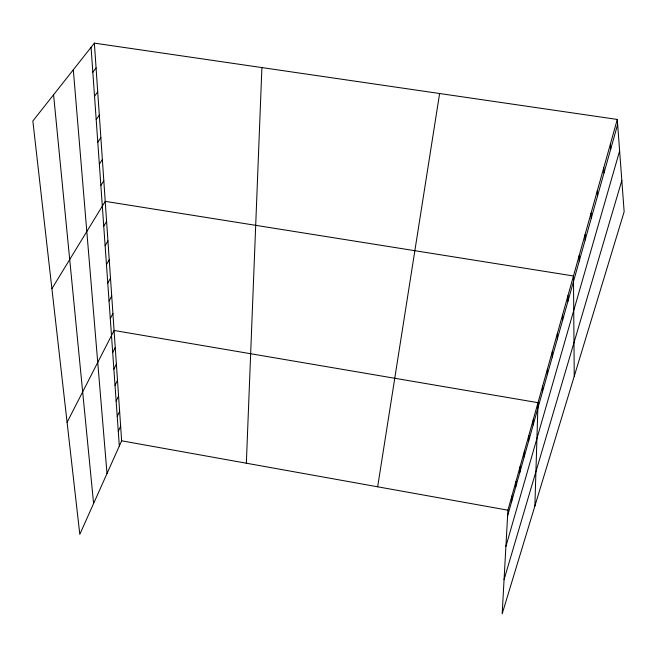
<?xml version="1.0" encoding="UTF-8"?>
<svg xmlns="http://www.w3.org/2000/svg" width="657" height="657" viewBox="0 0 657 657"><rect width="100%" height="100%" fill="white"/><g stroke="black" fill="none" stroke-linecap="round" stroke-linejoin="round"><path stroke-width="0.99" d="M562.573 320.345L562.606 314.818M557.341 338.963L557.399 333.395M552.258 357.047L552.348 351.454M547.314 374.63L547.437 369.004M542.51 391.72L542.657 386.061M534.88 506.013L538.017 402.667L114.08 330.471L67.088 422.344M533.164 424.989L533.361 419.306M246.35 463.21L261.905 67.581M528.606 441.192L528.828 435.484M524.179 456.952L524.426 451.228M519.868 472.284L520.13 466.56M515.671 487.223L515.95 481.482M511.581 501.767L511.885 496.027M617.284 119.443L507.918 510.193L502.162 613.868L624.15 211.718L617.284 119.443L94.378 43.132L32.85 120.995L79.809 534.346L121.644 440.814L94.378 43.132M377.66 486.796L439.615 93.516M507.598 515.934L617.654 124.387M505.906 546.386L619.625 150.921M504.059 579.63L621.826 180.519M118.285 431.419L120.642 426.237M117.225 416.456L119.623 411.29M116.141 401.107L118.572 395.957M115.024 385.355L117.488 380.222M113.875 369.193L116.379 364.077M112.7 352.587L115.246 347.504M110.286 318.53L112.914 313.504M109.046 301.07L111.723 296.069M107.781 283.126L110.491 278.166M106.467 264.681L109.234 259.761M105.128 245.71L107.937 240.84M103.74 226.197L106.598 221.384M51.903 288.694L105.227 201.354L573.471 275.973L574.243 376.239M100.858 185.446L103.814 180.741M99.347 164.151L102.361 159.52M97.794 142.208L100.858 137.65M96.193 119.59L99.314 115.106M94.534 96.259L97.721 91.865M92.834 72.18L96.078 67.885M121.644 440.814L507.918 510.193M53.578 94.772L93.598 503.517M73.313 69.798L107.009 473.533M91.068 47.32L119.319 446.004M610.402 144.023L610.714 149.057M603.75 167.806L604.005 172.931M597.303 190.826L597.517 196.024M591.062 213.114L591.226 218.387M585.017 234.721L585.141 240.051M579.154 255.663L579.236 261.051M567.96 295.683L567.96 301.169"/></g></svg>
